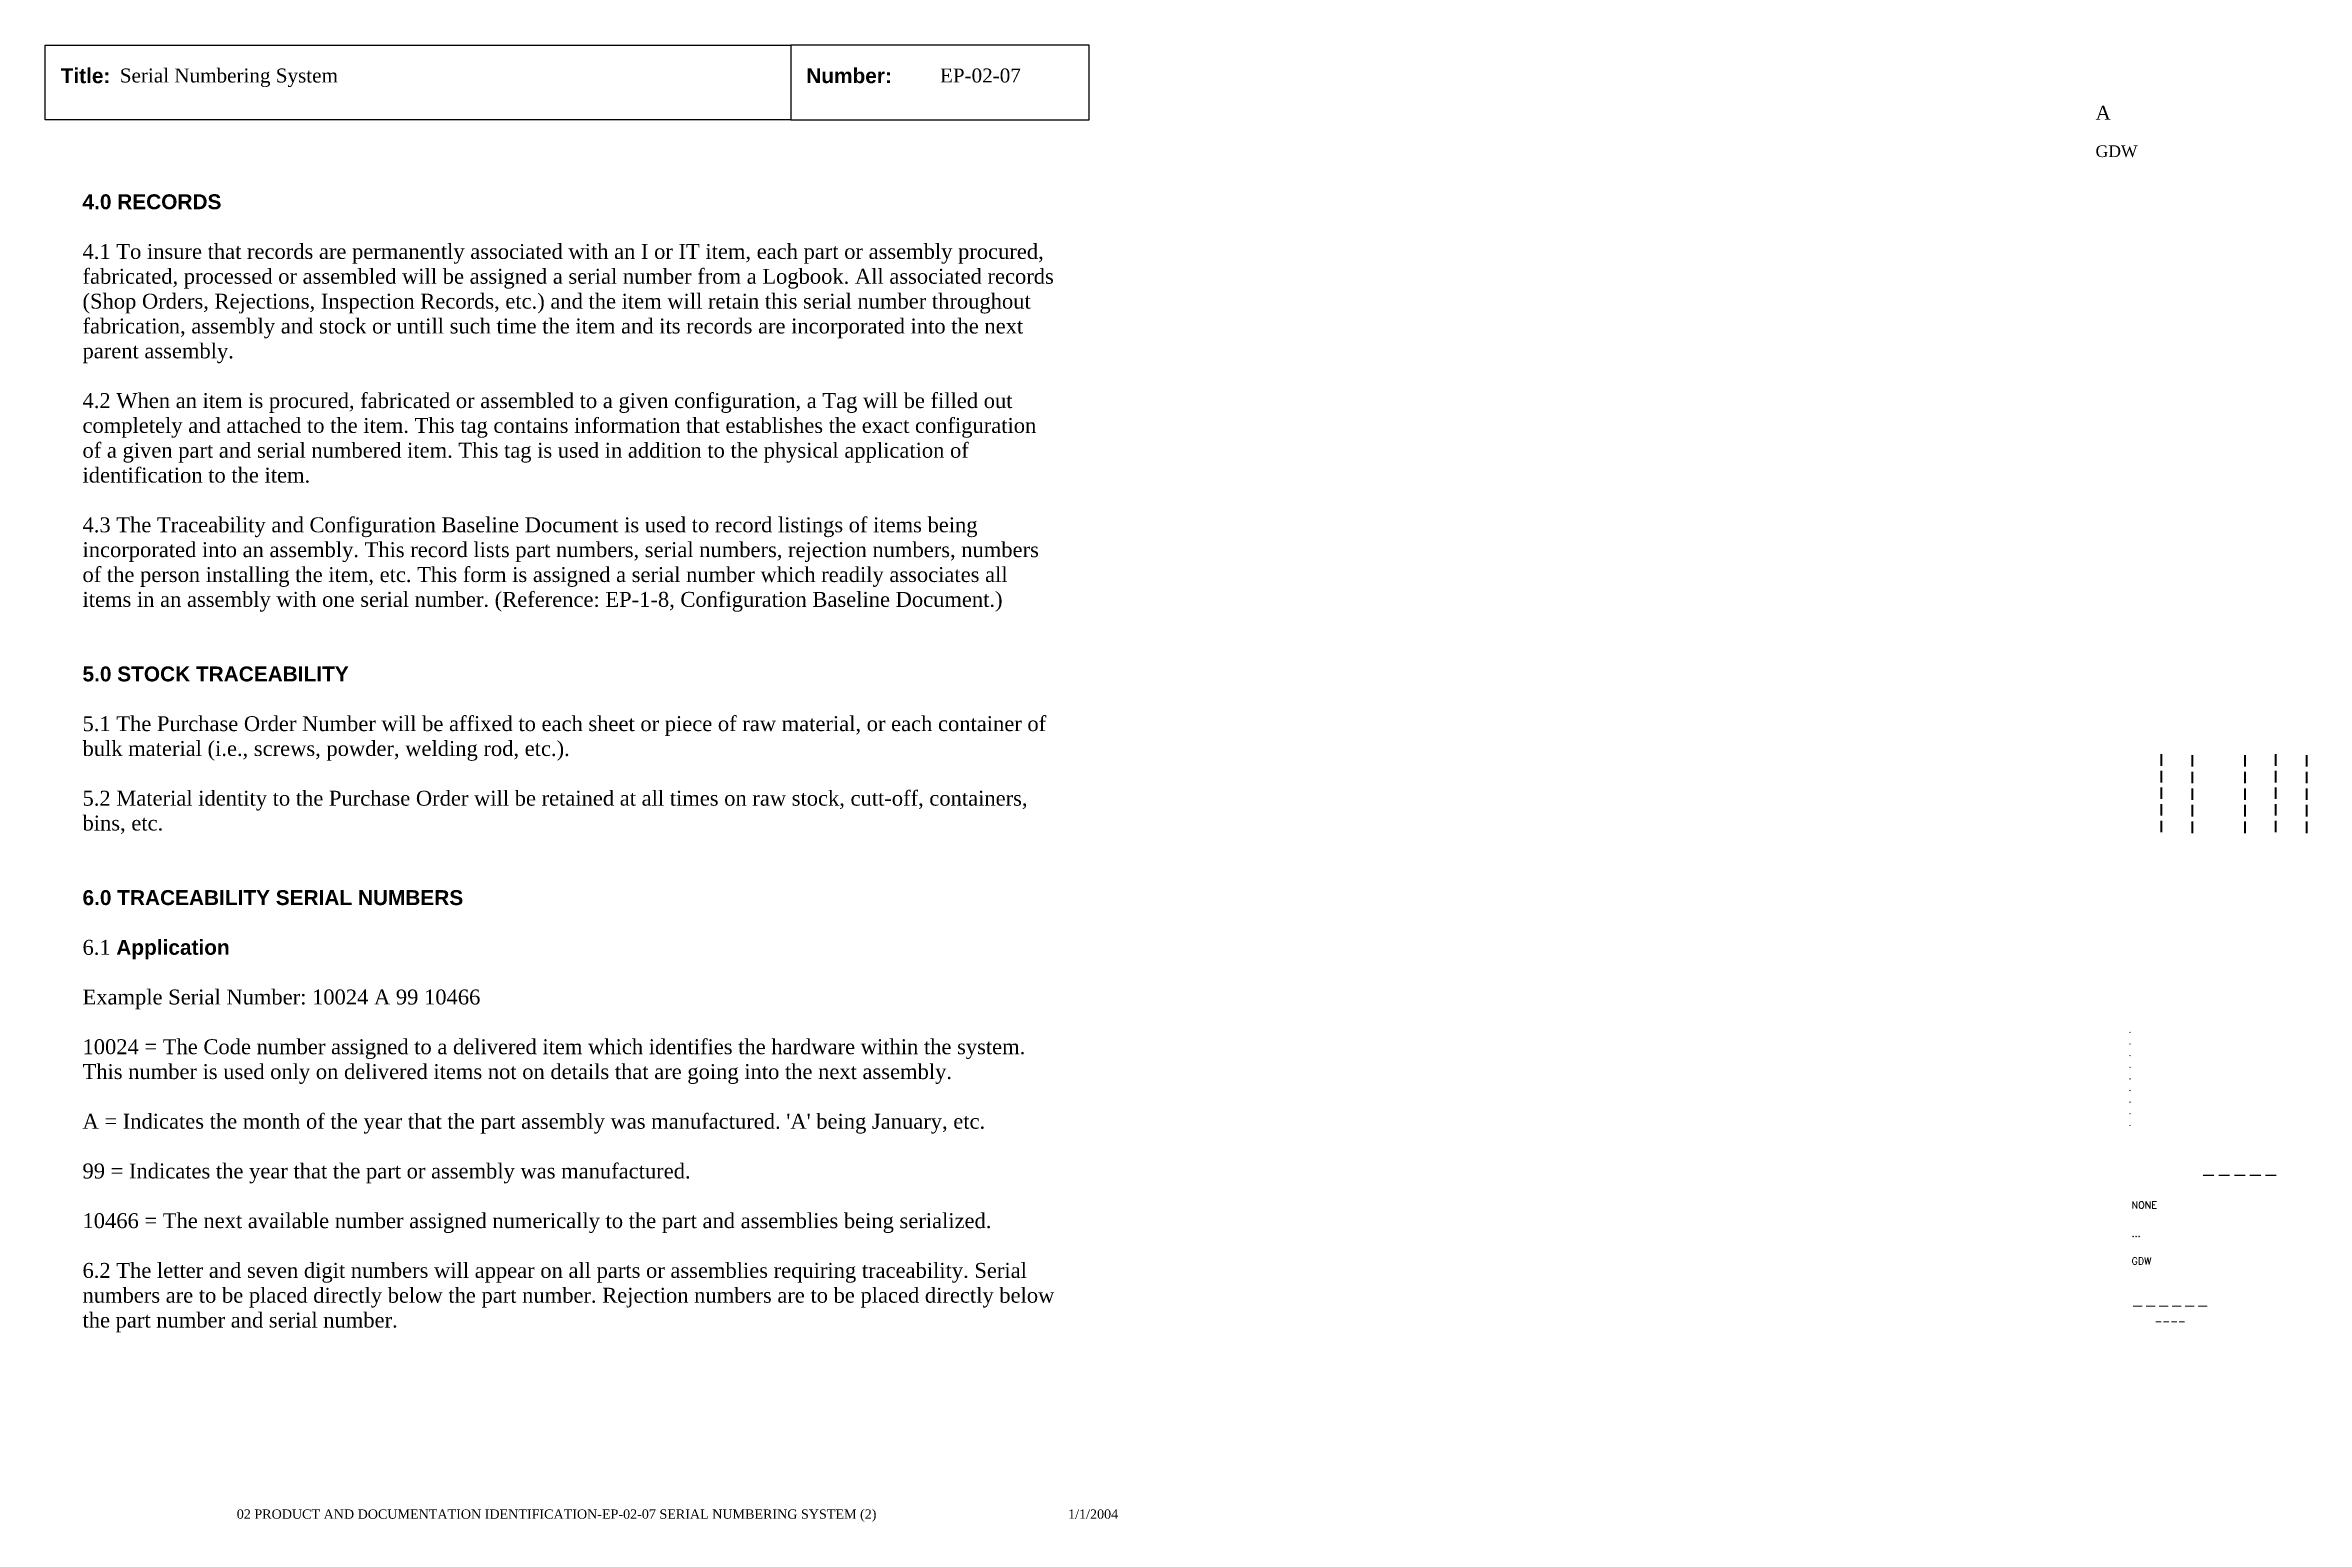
# Paper-space layout 'EP-02-07 Serial Numbering System (2)' of a CAD drawing. Header units: inches. Extents: x 1 to 31.3, y 0.2 to 20.
import ezdxf
from ezdxf.enums import TextEntityAlignment as Align

# ---------------------------------------------------------------- set-up
doc = ezdxf.new("R2010")
doc.units = ezdxf.units.IN
doc.header["$MEASUREMENT"] = 0
doc.layers.add('TitleBlock_Attributes', color=40, linetype='Continuous', plot=False)
doc.layers.add('TitleBlock_Atts_Print', color=1, linetype='Continuous')
doc.styles.get("Standard").update_dxf_attribs({"font": 'simplex.shx'})
doc.styles.add('style1', font='TIMES.TTF')
doc.styles.add('styleAtt', font='TIMES.TTF')
doc.styles.add('TBBIGTEXT', font='complex.shx')

# ---------------------------------------------------------------- blocks, each defined once
blk = doc.blocks.new('Test1')
at = {"layer": 'TitleBlock_Attributes', "style": 'TBBIGTEXT', "width": 0.8}
for tag, p, height in [('SideLine1', (29.492, 9.408), 0.25), ('SideLine2', (29.906, 9.396), 0.25), ('SideLine3', (30.612, 9.396), 0.25), ('SideLine4', (31.026, 9.408), 0.25), ('SideLine5', (31.44, 9.396), 0.25), ('File-Layout', (28.803, 3.641), 0.125)]:
    blk.add_attdef(tag, p, '', height=height, rotation=90, dxfattribs=at)
at = {"layer": 'TitleBlock_Attributes'}
for tag, p, height in [('REV1', (28.947, 6.754), 0.0625), ('REV2', (28.947, 6.598), 0.0625), ('REV3', (28.947, 6.442), 0.0625), ('REV4', (28.947, 6.286), 0.0625), ('REV5', (28.947, 6.13), 0.0625), ('REV6', (28.947, 5.974), 0.0625), ('REV7', (28.947, 5.818), 0.0625), ('REV8', (28.947, 5.662), 0.0625), ('REV9', (28.947, 5.506), 0.0625), ('SCALE', (28.983, 4.394), 0.0938), ('INCHARGE', (28.983, 4.016), 0.0938), ('DRW', (28.983, 3.641), 0.0938)]:
    blk.add_attdef(tag, p, '', height=height, dxfattribs=at)
at = {"layer": 'TitleBlock_Attributes', "style": 'TBBIGTEXT'}
for tag, height, p in [('PROJNUM', 0.188, (30.434, 4.761)), ('DWG_NUM', 0.156, (31.168, 4.127)), ('CUSTOMER', 0.156, (29.501, 3.017)), ('LOCATION', 0.0938, (29.501, 2.835)), ('DESC_1', 0.188, (29.501, 2.412)), ('DESC_2', 0.188, (29.501, 2.1)), ('DESC_3', 0.188, (29.501, 1.787))]:
    blk.add_attdef(tag, text='', height=height, dxfattribs=at).set_placement(p, align=Align.CENTER)
at = {"layer": 'TitleBlock_Attributes'}
blk.add_attdef('DRW_DATE', text='', height=0.0938, dxfattribs=at).set_placement((31.149, 3.648), align=Align.CENTER)

psp = doc.layouts.new('EP-02-07 Serial Numbering System (2)')

# ---------------------------------------------------------------- linework, layer by layer
for points in [[(1, 20), (11, 20), (11, 19), (1, 19)], [(11, 19), (15, 19), (15, 20), (11, 20)]]:
    psp.add_lwpolyline(points, close=True)

# ---------------------------------------------------------------- block references
ref = psp.add_blockref('Test1', (0, 0))
ref.add_attrib('CUSTOMER', '------', dxfattribs={"layer": 'TitleBlock_Attributes', "height": 0.1562, "style": 'TBBIGTEXT'}).set_placement((29.501, 3.017), align=Align.CENTER)
ref.add_attrib('LOCATION', '----', dxfattribs={"layer": 'TitleBlock_Attributes', "height": 0.0938, "style": 'TBBIGTEXT'}).set_placement((29.501, 2.835), align=Align.CENTER)
ref.add_attrib('DESC_1', 'Serial Numbering System', (2, 19.5), dxfattribs={"layer": 'TitleBlock_Atts_Print', "height": 0.1875, "style": 'styleAtt'})
ref.add_attrib('DESC_2', 'EP-02-07', (13, 19.5), dxfattribs={"layer": 'TitleBlock_Atts_Print', "height": 0.1875, "style": 'styleAtt'})
ref.add_attrib('DESC_3', 'A', (28.5, 19), dxfattribs={"layer": 'TitleBlock_Attributes', "height": 0.188, "style": 'styleAtt'})
ref.add_attrib('PROJNUM', '-----', dxfattribs={"layer": 'TitleBlock_Attributes', "height": 0.1875, "style": 'TBBIGTEXT'}).set_placement((30.434, 4.761), align=Align.CENTER)
ref.add_attrib('DWG_NUM', 'GDW', (28.5, 18.5), dxfattribs={"layer": 'TitleBlock_Attributes', "height": 0.1562, "style": 'styleAtt'})
ref.add_attrib('DRW_DATE', '1/1/2004', dxfattribs={"layer": 'TitleBlock_Atts_Print', "height": 0.125, "style": 'styleAtt'}).set_placement((15.055, 0.232), align=Align.CENTER)
ref.add_attrib('DRW', 'GDW', (28.983, 3.641), dxfattribs={"layer": 'TitleBlock_Attributes', "height": 0.0938})
ref.add_attrib('INCHARGE', '...', (28.983, 4.016), dxfattribs={"layer": 'TitleBlock_Attributes', "height": 0.0938})
ref.add_attrib('SCALE', 'NONE', (28.983, 4.394), dxfattribs={"layer": 'TitleBlock_Attributes', "height": 0.0938})
ref.add_attrib('REV1', '.', (28.947, 6.754), dxfattribs={"layer": 'TitleBlock_Attributes', "height": 0.0625})
ref.add_attrib('REV2', '.', (28.947, 6.598), dxfattribs={"layer": 'TitleBlock_Attributes', "height": 0.0625})
ref.add_attrib('REV3', '.', (28.947, 6.442), dxfattribs={"layer": 'TitleBlock_Attributes', "height": 0.0625})
ref.add_attrib('REV4', '.', (28.947, 6.286), dxfattribs={"layer": 'TitleBlock_Attributes', "height": 0.0625})
ref.add_attrib('REV5', '.', (28.947, 6.13), dxfattribs={"layer": 'TitleBlock_Attributes', "height": 0.0625})
ref.add_attrib('REV6', '.', (28.947, 5.974), dxfattribs={"layer": 'TitleBlock_Attributes', "height": 0.0625})
ref.add_attrib('REV7', '.', (28.947, 5.818), dxfattribs={"layer": 'TitleBlock_Attributes', "height": 0.0625})
ref.add_attrib('REV8', '.', (28.947, 5.662), dxfattribs={"layer": 'TitleBlock_Attributes', "height": 0.0625})
ref.add_attrib('REV9', '.', (28.947, 5.506), dxfattribs={"layer": 'TitleBlock_Attributes', "height": 0.0625})
ref.add_attrib('SideLine1', '-----', (29.492, 9.408), dxfattribs={"layer": 'TitleBlock_Attributes', "height": 0.25, "rotation": 90, "style": 'TBBIGTEXT', "width": 0.8})
ref.add_attrib('SideLine2', '-----', (29.906, 9.396), dxfattribs={"layer": 'TitleBlock_Attributes', "height": 0.25, "rotation": 90, "style": 'TBBIGTEXT', "width": 0.8})
ref.add_attrib('SideLine3', '-----', (30.612, 9.396), dxfattribs={"layer": 'TitleBlock_Attributes', "height": 0.25, "rotation": 90, "style": 'TBBIGTEXT', "width": 0.8})
ref.add_attrib('SideLine4', '-----', (31.026, 9.408), dxfattribs={"layer": 'TitleBlock_Attributes', "height": 0.25, "rotation": 90, "style": 'TBBIGTEXT', "width": 0.8})
ref.add_attrib('SideLine5', '-----', (31.44, 9.396), dxfattribs={"layer": 'TitleBlock_Attributes', "height": 0.25, "rotation": 90, "style": 'TBBIGTEXT', "width": 0.8})
ref.add_attrib('File-Layout', '02 PRODUCT AND DOCUMENTATION IDENTIFICATION-EP-02-07 SERIAL NUMBERING SYSTEM (2)', dxfattribs={"layer": 'TitleBlock_Atts_Print', "height": 0.125, "style": 'styleAtt'}).set_placement((7.859, 0.232), align=Align.CENTER)

# ---------------------------------------------------------------- texts
at = {"color": 5, "char_height": 0.2, "width": 2, "attachment_point": 1, "line_spacing_factor": 1.5, "style": 'style1'}
for s, insert in [('{\\fArial|b1|i0|c0|p34;Title:}', (1.207, 19.691)), ('{\\fArial|b1|i0|c0|p34;Number:}', (11.207, 19.691))]:
    psp.add_mtext(s, dxfattribs=dict(at, insert=insert))
at = {"color": 5, "insert": (1.5, 18), "char_height": 0.2, "width": 13, "attachment_point": 1, "style": 'style1'}
psp.add_mtext("{\\fArial|b1|i0|c0|p34;4.0 RECORDS\\P\\P}4.1 To insure that records are permanently associated with an I or IT item, each part or assembly procured, fabricated, processed or assembled will be assigned a serial number from a Logbook. All associated records (Shop Orders, Rejections, Inspection Records, etc.) and the item will retain this serial number throughout fabrication, assembly and stock or untill such time the item and its records are incorporated into the next parent assembly.\\P\\P4.2 When an item is procured, fabricated or assembled to a given configuration, a Tag will be filled out completely and attached to the item. This tag contains information that establishes the exact configuration of a given part and serial numbered item. This tag is used in addition to the physical application of identification to the item.\\P\\P4.3 The Traceability and Configuration Baseline Document is used to record listings of items being incorporated into an assembly. This record lists part numbers, serial numbers, rejection numbers, numbers of the person installing the item, etc. This form is assigned a serial number which readily associates all items in an assembly with one serial number. (Reference: EP-1-8, Configuration Baseline Document.)\\P\\P\\P{\\fArial|b1|i0|c0|p34;5.0 STOCK TRACEABILITY\\P\\P}5.1 The Purchase Order Number will be affixed to each sheet or piece of raw material, or each container of bulk material (i.e., screws, powder, welding rod, etc.).\\P\\P5.2 Material identity to the Purchase Order will be retained at all times on raw stock, cutt-off, containers, bins, etc.\\P\\P\\P{\\fArial|b1|i0|c0|p34;6.0 TRACEABILITY SERIAL NUMBERS\\P\\P}6.1 {\\fArial|b1|i0|c0|p34;Application\\P\\P}Example Serial Number: 10024 A 99 10466\\P\\P10024 = The Code number assigned to a delivered item which identifies the hardware within the system. This number is used only on delivered items not on details that are going into the next assembly.\\P\\PA = Indicates the month of the year that the part assembly was manufactured. 'A' being January, etc.\\P\\P99 = Indicates the year that the part or assembly was manufactured.\\P\\P10466 = The next available number assigned numerically to the part and assemblies being serialized.\\P\\P6.2 The letter and seven digit numbers will appear on all parts or assemblies requiring traceability. Serial numbers are to be placed directly below the part number. Rejection numbers are to be placed directly below the part number and serial number.", dxfattribs=at)

doc.saveas('drawing.dxf')
